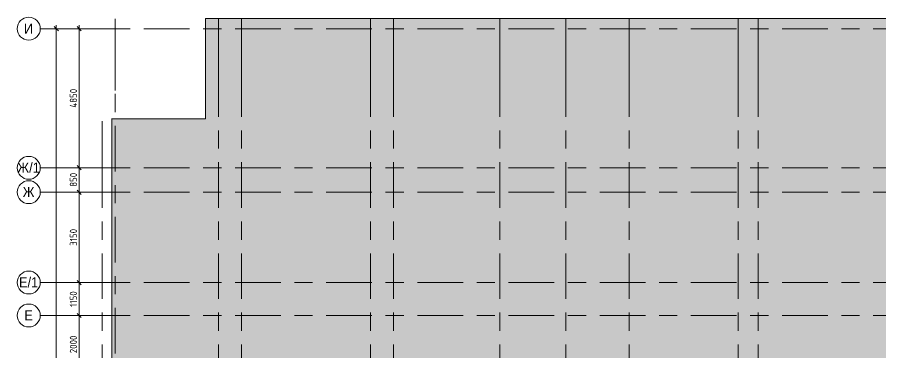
# Model space of a CAD drawing. Header units: millimetres. Extents: x 35355 to 234366, y -8553 to 29000.
# Drawn here: x 35355 to 65425, y 15701 to 27400 of the extents above; entities that cross this region are included whole.
import ezdxf

# ---------------------------------------------------------------- set-up
doc = ezdxf.new("R2010")
doc.units = ezdxf.units.MM
doc.linetypes.add('Осевая', pattern=[3175, 635, -476.25, 1587.5, -476.25])
for name, color, linetype, lineweight in [('A-ANNO-DIMS', 7, 'Continuous', 9), ('A-ANNO-DIMS-100', 7, 'Continuous', 9), ('A-DETL', 7, 'Continuous', 9), ('A-DETL-GENF', 7, 'Continuous', 9), ('Оси', 7, 'Continuous', 9), ('Оси-1', 7, 'Continuous', 20), ('Оси-2', 7, 'Осевая', 9)]:
    doc.layers.add(name, color=color, linetype=linetype, lineweight=lineweight)
doc.layers.add('A-DETL-GENF-1', color=7, linetype='Continuous', lineweight=9, true_color=0xd4d4d4)
doc.styles.add('Arial', font='arial.ttf', dxfattribs={"width": 0.9, "height": 350})
doc.styles.add('ISOCPEUR', font='isocpeur.ttf', dxfattribs={"width": 0.9, "height": 250})
doc.dimstyles.new('ISO-2_5_0_9К_БОЛЬШОЙ', dxfattribs={"dimscale": 304.8, "dimtxt": 248.995294, "dimasz": 0.492126, "dimexe": 0.393701, "dimexo": 0.984252, "dimgap": 0, "dimtad": 1, "dimdec": 0, "dimrnd": 10, "dimzin": 0, "dimdsep": 46, "dimtxsty": 'ISOCPEUR', "dimblk1": 'OBLIQUE', "dimblk2": 'OBLIQUE', "dimsah": 1, "dimcen": 0.09, "dimdle": 0.393701, "dimazin": 0, "dimtfac": 1, "dimtdec": 4, "dimtix": 1, "dimtmove": 0, "dimatfit": 3, "dimfxl": 1, "dimtvp": 1, "dimtolj": 1, "dimtzin": 0, "dimarcsym": 2})
doc.dimstyles.new('ISO-2_5_0_9К_БОЛЬШОЙ_1', dxfattribs={"dimscale": 304.8, "dimtxt": 248.995294, "dimasz": 0.492126, "dimexe": 0.393701, "dimexo": 0.984252, "dimgap": 0, "dimtad": 1, "dimdec": 0, "dimrnd": 10, "dimzin": 0, "dimdsep": 46, "dimtxsty": 'ISOCPEUR', "dimblk1": 'OBLIQUE', "dimblk2": 'OBLIQUE', "dimsah": 1, "dimcen": 0.09, "dimdle": 0.393701, "dimazin": 0, "dimtfac": 1, "dimtdec": 4, "dimtix": 1, "dimtmove": 2, "dimatfit": 3, "dimfxl": 1, "dimtvp": 1, "dimtolj": 1, "dimtzin": 0, "dimarcsym": 2})

# ---------------------------------------------------------------- blocks, each defined once
blk = doc.blocks.new('DET_L_Линия разрыва - М100-30675535-План заполнения дверных проемов 3 этажа в осях 12-23')
at = {"layer": 'A-DETL-GENF'}
for p, q in [((11776, 0), (0, 0)), ((11926, 300), (11776, 0)), ((12226, -300), (11926, 300)), ((12376, 0), (12226, -300)), ((24145, 0), (12376, 0))]:
    blk.add_line(p, q, dxfattribs=at)
blk = doc.blocks.new('Ось сетки - D8-29747960-План заполнения дверных проемов 3 этажа в осях 12-23')
at = {"layer": 'Оси-1'}
for start, end in [(360, 180), (180, 360)]:
    blk.add_arc((0, 0), 4, start, end, dxfattribs=at)
blk = doc.blocks.new('DIMBLOCK10-План заполнения дверных проемов 3 этажа в осях 12-23')
at = {"layer": 'A-ANNO-DIMS-100', "lineweight": 20}
for p, q in [((37511, 27000), (37436, 27075)), ((37511, 27000), (37586, 26925)), ((37511, 22150), (37436, 22225)), ((37511, 22150), (37586, 22075))]:
    blk.add_line(p, q, dxfattribs=at)
at = {"layer": 'A-ANNO-DIMS-100'}
for p, q in [((37511, 27120), (37511, 22150)), ((37317, 27000), (37631, 27000)), ((37511, 27000), (37317, 27000)), ((37317, 22150), (37631, 22150)), ((37511, 22150), (37317, 22150))]:
    blk.add_line(p, q, dxfattribs=at)
at = {"layer": 'A-ANNO-DIMS-100', "color": 0, "insert": (37185, 24247), "char_height": 250, "width": 787.21, "attachment_point": 1, "rotation": 90, "line_spacing_factor": 1.149209, "style": 'ISOCPEUR'}
blk.add_mtext('4850', dxfattribs=at)
blk = doc.blocks.new('_Oblique')
at = {"color": 0, "linetype": 'ByBlock', "lineweight": -2}
blk.add_line((-0.5, -0.5), (0.5, 0.5), dxfattribs=at)
blk = doc.blocks.new('DIMBLOCK11-План заполнения дверных проемов 3 этажа в осях 12-23')
at = {"layer": 'A-ANNO-DIMS-100'}
for p, q in [((37317, 22150), (37631, 22150)), ((37511, 22150), (37317, 22150)), ((37511, 22150), (37511, 21300)), ((37317, 21300), (37631, 21300)), ((37511, 21300), (37317, 21300))]:
    blk.add_line(p, q, dxfattribs=at)
at = {"layer": 'A-ANNO-DIMS-100', "lineweight": 20}
for p, q in [((37511, 22150), (37436, 22225)), ((37511, 22150), (37586, 22075)), ((37511, 21300), (37436, 21375)), ((37511, 21300), (37586, 21225))]:
    blk.add_line(p, q, dxfattribs=at)
at = {"layer": 'A-ANNO-DIMS-100', "color": 0, "insert": (37185, 21488), "char_height": 250, "width": 568.86, "attachment_point": 1, "rotation": 90, "line_spacing_factor": 1.149209, "style": 'ISOCPEUR'}
blk.add_mtext('850', dxfattribs=at)
blk = doc.blocks.new('DIMBLOCK12-План заполнения дверных проемов 3 этажа в осях 12-23')
at = {"layer": 'A-ANNO-DIMS-100', "lineweight": 20}
for p, q in [((37511, 21300), (37436, 21375)), ((37511, 21300), (37586, 21225)), ((37511, 18150), (37436, 18225)), ((37511, 18150), (37586, 18075))]:
    blk.add_line(p, q, dxfattribs=at)
at = {"layer": 'A-ANNO-DIMS-100'}
for p, q in [((37317, 21300), (37631, 21300)), ((37511, 21300), (37317, 21300)), ((37511, 21300), (37511, 18150)), ((37317, 18150), (37631, 18150)), ((37511, 18150), (37317, 18150))]:
    blk.add_line(p, q, dxfattribs=at)
at = {"layer": 'A-ANNO-DIMS-100', "color": 0, "insert": (37185, 19431), "char_height": 250, "width": 706.76, "attachment_point": 1, "rotation": 90, "line_spacing_factor": 1.149209, "style": 'ISOCPEUR'}
blk.add_mtext('3150', dxfattribs=at)
blk = doc.blocks.new('DIMBLOCK13-План заполнения дверных проемов 3 этажа в осях 12-23')
at = {"layer": 'A-ANNO-DIMS-100'}
for p, q in [((37317, 18150), (37631, 18150)), ((37511, 18150), (37317, 18150)), ((37511, 18150), (37511, 17000)), ((37317, 17000), (37631, 17000)), ((37511, 17000), (37317, 17000))]:
    blk.add_line(p, q, dxfattribs=at)
at = {"layer": 'A-ANNO-DIMS-100', "lineweight": 20}
for p, q in [((37511, 18150), (37436, 18225)), ((37511, 18150), (37586, 18075)), ((37511, 17000), (37436, 17075)), ((37511, 17000), (37586, 16925))]:
    blk.add_line(p, q, dxfattribs=at)
at = {"layer": 'A-ANNO-DIMS-100', "color": 0, "insert": (37185, 17302), "char_height": 250, "width": 655.05, "attachment_point": 1, "rotation": 90, "line_spacing_factor": 1.149209, "style": 'ISOCPEUR'}
blk.add_mtext('1150', dxfattribs=at)
blk = doc.blocks.new('DIMBLOCK14-План заполнения дверных проемов 3 этажа в осях 12-23')
at = {"layer": 'A-ANNO-DIMS-100'}
for p, q in [((37317, 17000), (37631, 17000)), ((37511, 17000), (37317, 17000)), ((37511, 17000), (37511, 15000)), ((37317, 15000), (37631, 15000)), ((37511, 15000), (37317, 15000))]:
    blk.add_line(p, q, dxfattribs=at)
at = {"layer": 'A-ANNO-DIMS-100', "lineweight": 20}
for p, q in [((37511, 17000), (37436, 17075)), ((37511, 17000), (37586, 16925)), ((37511, 15000), (37436, 15075)), ((37511, 15000), (37586, 14925))]:
    blk.add_line(p, q, dxfattribs=at)
at = {"layer": 'A-ANNO-DIMS-100', "color": 0, "insert": (37185, 15684), "char_height": 250, "width": 758.48, "attachment_point": 1, "rotation": 90, "line_spacing_factor": 1.149209, "style": 'ISOCPEUR'}
blk.add_mtext('2000', dxfattribs=at)
blk = doc.blocks.new('DIMBLOCK22-План заполнения дверных проемов 3 этажа в осях 12-23')
at = {"layer": 'A-ANNO-DIMS-100', "lineweight": 20}
for p, q in [((36711, 27000), (36636, 27075)), ((36711, 27000), (36786, 26925)), ((36711, 0), (36636, 75)), ((36711, 0), (36786, -75))]:
    blk.add_line(p, q, dxfattribs=at)
at = {"layer": 'A-ANNO-DIMS-100'}
for p, q in [((36711, 27120), (36711, -120)), ((36517, 27000), (36831, 27000)), ((36711, 27000), (36517, 27000)), ((36517, 0), (36831, 0)), ((36711, 0), (36517, 0))]:
    blk.add_line(p, q, dxfattribs=at)
at = {"layer": 'A-ANNO-DIMS-100', "color": 0, "insert": (36385, 13795), "char_height": 250, "width": 948.1, "attachment_point": 1, "rotation": 90, "line_spacing_factor": 1.149209, "style": 'ISOCPEUR'}
blk.add_mtext('27000', dxfattribs=at)

msp = doc.modelspace()

# ---------------------------------------------------------------- hatches: boundary and pattern name
at = {"layer": 'A-DETL-GENF-1'}
h = msp.add_hatch(color=256, dxfattribs=at)
h.paths.add_polyline_path([(76000.6, -258), (84400.7, -258), (84400.7, 3300), (75858, 3300), (75858, -258)])
h.paths.add_polyline_path([(66560, 11900), (66560, 27358), (41910, 27358), (41910, 23858), (38652.7, 23858), (38652.7, 15358), (42380, 15358), (42380, 11900), (64391.7, 11900)])
h.paths.add_polyline_path([(84400.7, 15650), (84400.7, 18590), (74040, 18590), (74040, 15650), (81805, 15650)])

# ---------------------------------------------------------------- linework, layer by layer
at = {"layer": 'A-DETL'}
for p, q in [((66560, 27358), (41910, 27358)), ((41910, 27358), (41910, 23858)), ((41910, 23858), (38652.7, 23858))]:
    msp.add_line(p, q, dxfattribs=at)
at = {"layer": 'Оси'}
for p, q in [((38760, 24850), (38760, 27350)), ((42360, 24850), (42360, 27350)), ((43160, 24850), (43160, 27350)), ((47660, 24850), (47660, 27350)), ((48460, 24850), (48460, 27350)), ((52160, 24850), (52160, 27350)), ((54460, 24850), (54460, 27350)), ((56660, 24850), (56660, 27350)), ((60460, 24850), (60460, 27350)), ((61160, 24850), (61160, 27350)), ((36155.2, 27000), (38655.2, 27000)), ((38310, 21277.7), (38310, 23777.7)), ((36155.2, 22150), (38655.2, 22150)), ((36155.2, 21300), (38655.2, 21300)), ((36155.2, 18150), (38655.2, 18150)), ((36155.2, 17000), (38655.2, 17000))]:
    msp.add_line(p, q, dxfattribs=at)
at = {"layer": 'Оси-2'}
for p, q in [((38655.2, 27000), (82250, 27000)), ((38760, 1863.7), (38760, 24850)), ((42360, 593.7), (42360, 24850)), ((43160, 593.7), (43160, 24850)), ((47660, 593.7), (47660, 24850)), ((48460, 593.7), (48460, 24850)), ((52160, 593.7), (52160, 24850)), ((54460, 593.7), (54460, 24850)), ((56660, 593.7), (56660, 24850)), ((60460, 593.7), (60460, 24850)), ((61160, 593.7), (61160, 24850)), ((38655.2, 22150), (82250, 22150)), ((38310, 593.7), (38310, 21277.7)), ((38655.2, 21300), (82250, 21300)), ((38655.2, 18150), (82250, 18150)), ((38655.2, 17000), (82250, 17000))]:
    msp.add_line(p, q, dxfattribs=at)

# ---------------------------------------------------------------- block references
at = {"layer": 'A-DETL-GENF', "rotation": 270.0000000000003}
msp.add_blockref('DET_L_Линия разрыва - М100-30675535-План заполнения дверных проемов 3 этажа в осях 12-23', (38652.7, 23871.9), dxfattribs=at)
at = {"layer": 'Оси-1', "xscale": 99.99999999999993, "yscale": 99.99999999999993, "zscale": 99.99999999999993, "rotation": 269.9999999999994}
for p in [(35755.2, 27000), (35755.2, 22150), (35755.2, 21300), (35755.2, 18150), (35755.2, 17000)]:
    msp.add_blockref('Ось сетки - D8-29747960-План заполнения дверных проемов 3 этажа в осях 12-23', p, dxfattribs=at)

# ---------------------------------------------------------------- texts
at = {"layer": 'Оси', "char_height": 350, "attachment_point": 1, "style": 'Arial'}
for s, insert, width in [('\\fArial|b0|i0|c204|p34|;\\W.9;И', (35590.7, 27181), 389.62), ('\\fArial|b0|i0|c204|p34|;\\W.9;Ж', (35358.5, 22331), 497.848), ('/1', (35769.3, 22331), 454.557), ('\\fArial|b0|i0|c204|p34|;\\W.9;Ж', (35546.1, 21481), 497.848), ('/1', (35712.9, 18331), 454.557), ('\\fArial|b0|i0|c204|p34|;\\W.9;Е', (35415.2, 18331), 360.759), ('\\fArial|b0|i0|c204|p34|;\\W.9;Е', (35602.4, 17181), 360.759)]:
    msp.add_mtext(s, dxfattribs=dict(at, insert=insert, width=width))

# ---------------------------------------------------------------- dimensions: what is measured, and where the dimension line sits
at = {"layer": 'A-ANNO-DIMS'}
dim = msp.add_linear_dim(base=(36711.3, 0), p1=(36817.4, 27000), p2=(36817.4, 0), angle=90, dimstyle='ISO-2_5_0_9К_БОЛЬШОЙ_1', override={"dimpost": '<>', "dimfxl": 26999.999823}, dxfattribs=at)
dim.commit()
dim.dimension.update_dxf_attribs({"geometry": 'DIMBLOCK22-План заполнения дверных проемов 3 этажа в осях 12-23', "text_midpoint": (36551.4, 14269.3), "dimtype": 160, "text_rotation": 90})
for base, p1, p2, override, picture, middle in [((37511.3, 22150), (37617.4, 27000), (37617.4, 22150), {"dimpost": '<>', "dimfxl": 4849.999753}, 'DIMBLOCK10-План заполнения дверных проемов 3 этажа в осях 12-23', (37386.3, 24575)), ((37511.3, 21300), (37617.4, 22150), (37617.4, 21300), {"dimpost": '<>', "dimfxl": 850}, 'DIMBLOCK11-План заполнения дверных проемов 3 этажа в осях 12-23', (37386.3, 21725)), ((37511.3, 18150), (37617.4, 21300), (37617.4, 18150), {"dimpost": '<>', "dimfxl": 3150}, 'DIMBLOCK12-План заполнения дверных проемов 3 этажа в осях 12-23', (37386.3, 19725)), ((37511.3, 17000), (37617.4, 18150), (37617.4, 17000), {"dimpost": '<>', "dimfxl": 1150}, 'DIMBLOCK13-План заполнения дверных проемов 3 этажа в осях 12-23', (37386.3, 17575)), ((37511.3, 15000), (37617.4, 17000), (37617.4, 15000), {"dimpost": '<>', "dimfxl": 2000.000075}, 'DIMBLOCK14-План заполнения дверных проемов 3 этажа в осях 12-23', (37386.3, 16000))]:
    dim = msp.add_linear_dim(base=base, p1=p1, p2=p2, angle=90, dimstyle='ISO-2_5_0_9К_БОЛЬШОЙ', override=override, dxfattribs=at)
    dim.commit()
    dim.dimension.update_dxf_attribs({"geometry": picture, "text_midpoint": middle})

doc.saveas('drawing.dxf')
